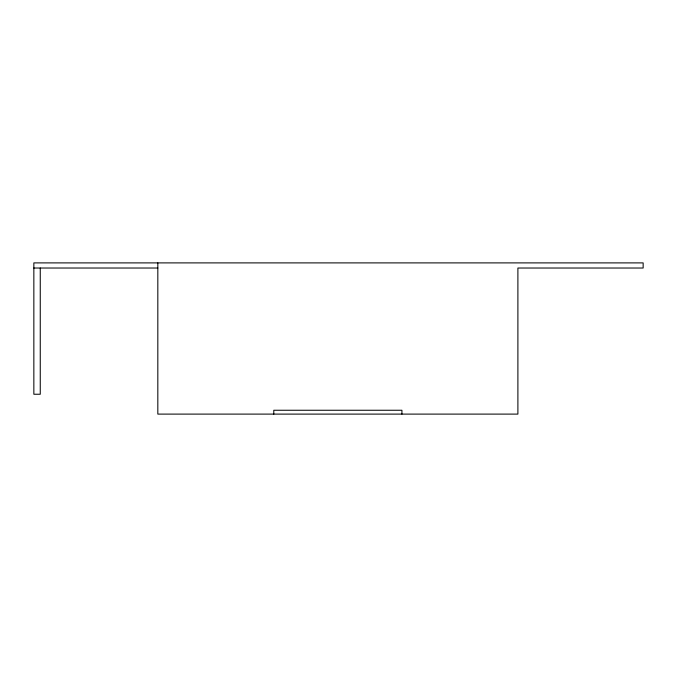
<?xml version="1.0" encoding="UTF-8"?>
<svg xmlns="http://www.w3.org/2000/svg" width="677" height="677" viewBox="0 0 677 677"><rect width="100%" height="100%" fill="white"/><g stroke="black" fill="none" stroke-linecap="round" stroke-linejoin="round"><path stroke-width="1.02" d="M33.85 268.024L157.826 268.024M401.926 414.104L401.926 410.254L273.787 410.254L273.787 414.104M157.826 262.896L157.826 414.104L517.897 414.104L517.897 268.024L643.15 268.024L643.15 262.896L33.85 262.896L33.85 394.242L40.256 394.242L40.256 268.024"/></g></svg>
